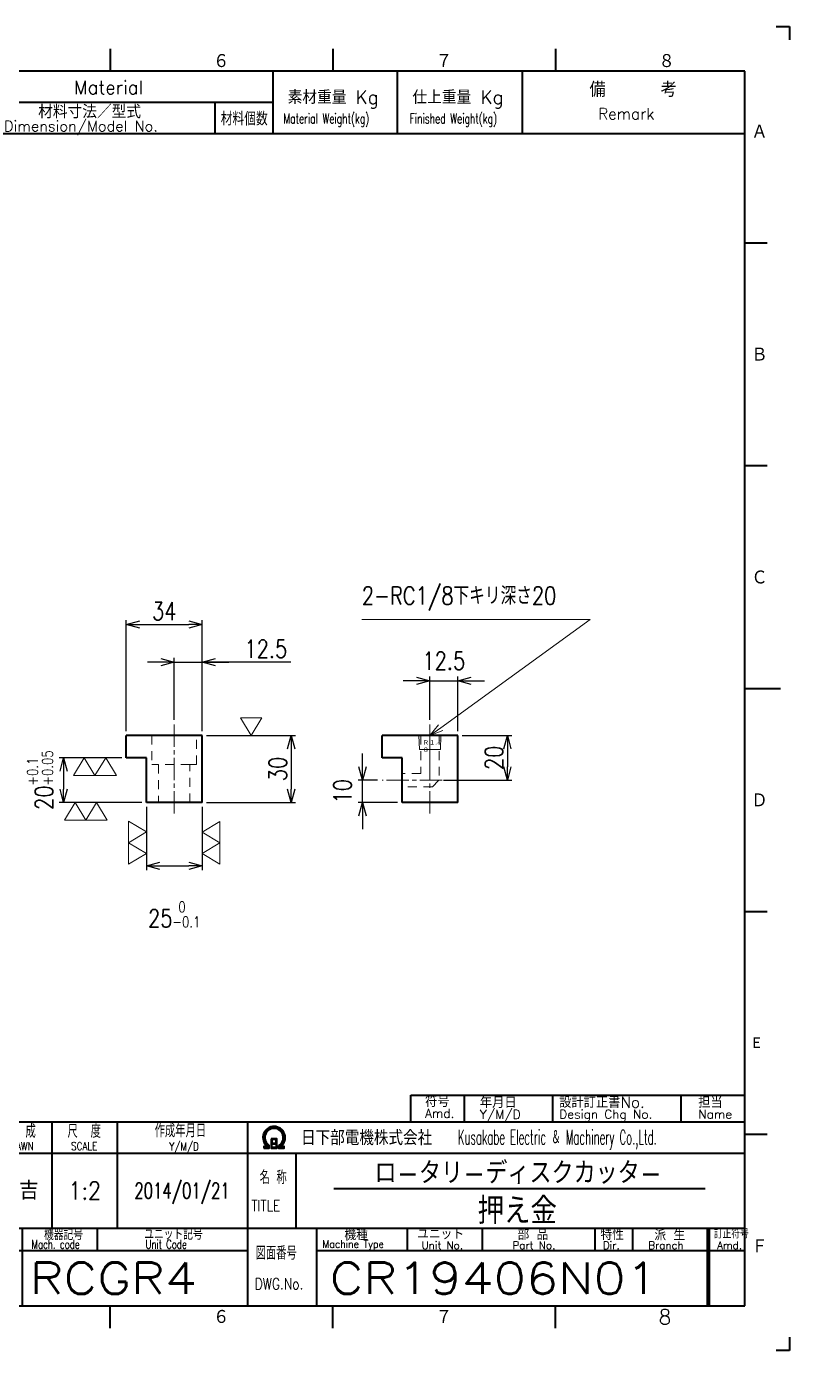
# Model space of a CAD drawing. Header units: millimetres. Extents: x 0 to 840, y 0 to 594.
# Drawn here: x 497 to 840, y 0 to 594 of the extents above; entities that cross this region are included whole.
import ezdxf
from ezdxf.enums import TextEntityAlignment as Align

# ---------------------------------------------------------------- set-up
doc = ezdxf.new("R2010")
doc.units = ezdxf.units.MM
doc.header["$LTSCALE"] = 2
doc.linetypes.add('GEN7A', pattern=[7.5, 5, -0.75, 1, -0.75])
doc.linetypes.add('HIDDEN2', pattern=[3.5, 2, -1.5])
doc.layers.get('0').update_dxf_attribs({"lineweight": 20})
doc.layers.get('DEFPOINTS').update_dxf_attribs({"color": 253})
for name, color, linetype, lineweight in [('2', 5, 'Continuous', 40), ('3A', 6, 'HIDDEN2', 20), ('4', 3, 'Continuous', 13), ('5', 3, 'Continuous', 13), ('7A', 4, 'GEN7A', 13), ('8', 1, 'Continuous', 13), ('WAKU', 7, 'Continuous', 40)]:
    doc.layers.add(name, color=color, linetype=linetype, lineweight=lineweight)
doc.layers.add('RAHM2', color=1, linetype='Continuous')
doc.styles.add('DIMENSION', font='romans.shx', dxfattribs={"width": 0.8, "bigfont": 'extfont2.shx'})
doc.styles.add('EXCADSTD', font='monotxt', dxfattribs={"bigfont": 'bigfont'})
doc.styles.get("Standard").update_dxf_attribs({"font": 'romans.shx', "width": 0.8, "bigfont": 'extfont2.shx'})
doc.dimstyles.new('GEN-ISO$0', dxfattribs={"dimtxt": 4, "dimasz": 3, "dimexe": 1, "dimexo": 1, "dimgap": 1, "dimtad": 3, "dimrnd": 0.01, "dimdsep": 46, "dimtxsty": 'Standard', "dimblk": 'OPEN30', "dimcen": 0, "dimclrt": 7, "dimazin": 2, "dimtp": 0.1, "dimtm": 0.1, "dimtfac": 0.6, "dimtmove": 2, "dimatfit": 3, "dimldrblk": 'OPEN30', "dimfxl": 1, "dimarcsym": 0})

# ---------------------------------------------------------------- blocks, each defined once
blk = doc.blocks.new('A3部品図')
at = {"layer": 'WAKU', "color": 5, "linetype": 'Continuous'}
for p, q in [((417, 297), (420, 297)), ((420, 297), (420, 294)), ((267.5, 292), (267.5, 287)), ((317.5, 292), (317.5, 287)), ((367.5, 292), (367.5, 287)), ((410, 287), (25, 287)), ((410, 10), (410, 287)), ((410, 248.5), (415, 248.5)), ((410, 198.5), (415, 198.5)), ((410, 148.5), (418, 148.5)), ((410, 98.5), (415, 98.5)), ((410, 48.5), (415, 48.5)), ((25, 10), (410, 10)), ((267.5, 5), (267.5, 10)), ((317.5, 5), (317.5, 10)), ((367.5, 5), (367.5, 10)), ((420, 3), (420, 0)), ((420, 0), (417, 0))]:
    blk.add_line(p, q, dxfattribs=at)
at = {"layer": 'WAKU', "color": 7, "linetype": 'Continuous'}
for p, q in [((304, 287), (304, 273)), ((332, 273), (332, 287)), ((360, 287), (360, 273)), ((200, 280), (304, 280)), ((291, 280), (291, 273)), ((200, 273), (410, 273)), ((410, 51.26), (410, 78.46))]:
    blk.add_line(p, q, dxfattribs=at)
at = {"layer": 'WAKU', "color": 5, "linetype": 'Continuous'}
for s, height, p in [('６', 3.31, (290.6, 287.58)), ('７', 3.31, (340.6, 287.58)), ('８', 3.31, (390.6, 287.58)), ('Ａ', 3.31, (411.44, 271.74)), ('Ｂ', 3.31, (411.44, 221.74)), ('Ｃ', 3.31, (411.44, 171.74)), ('Ｄ', 3.31, (411.44, 121.74)), ('Ｅ', 2.65, (411.15, 67.64)), ('Ｆ', 3.31, (411.44, 21.74)), ('６', 3.31, (290.6, 5.87)), ('７', 3.31, (340.6, 5.87)), ('8', 3.31, (390.6, 5.87))]:
    blk.add_text(s, height=height, dxfattribs=at).set_placement(p)
at = {"layer": 'WAKU', "color": 7, "linetype": 'Continuous'}
for s, height, p in [('Material', 3, (259.34, 281.82)), ('素材重量 Kg', 3, (307.35, 279.63)), ('仕上重量 Kg', 3, (335.35, 279.63)), ('備     考', 3.311, (375.08, 281.21)), ('材料寸法／型式', 3, (251.33, 276.39)), ('Dimension/Model No.', 2.4, (243.65, 273.45)), ('Remark', 2.5, (377.03, 276.16))]:
    blk.add_text(s, height=height, dxfattribs=at).set_placement(p)
for s, height, width, p in [('材料個数', 3, 0.8, (292.32, 274.79)), ('Material Weight(kg)', 2.2, 0.68, (306.37, 275.25)), ('Finished Weight(kg)', 2.2, 0.68, (334.74, 275.25))]:
    blk.add_text(s, height=height, dxfattribs=dict(at, width=width)).set_placement(p)
blk = doc.blocks.new('A3表題欄')
at = {"layer": 'RAHM2', "color": 5, "linetype": 'Continuous'}
for p, q in [((-306, 256), (-306, 277)), ((-385, 256), (-345.5, 256)), ((-345.5, 256), (-306, 256))]:
    blk.add_line(p, q, dxfattribs=at)
at = {"layer": 'RAHM2', "color": 7, "linetype": 'Continuous'}
for p, q in [((-385, 270), (-345.5, 270)), ((-345.5, 270), (-306, 270))]:
    blk.add_line(p, q, dxfattribs=at)
at = {"layer": 'WAKU', "linetype": 'Continuous'}
for p, q in [((-365, 277), (-365, 256)), ((-345.5, 277), (-345.5, 256)), ((-345, 277), (-345, 256)), ((-326, 277), (-326, 256)), ((-325.5, 277), (-325.5, 256))]:
    blk.add_line(p, q, dxfattribs=at)
at = {"layer": 'WAKU'}
for p, q in [((-75, 47.26), (0, 47.26)), ((-75, 41.26), (-75, 47.26)), ((-63, 47.26), (-63, 41.26)), ((-43.2, 47.26), (-43.2, 41.26)), ((-14.4, 47.26), (-14.4, 41.26)), ((-214.07, 41.26), (-214.07, 17.42)), ((-199.45, 41.26), (-199.45, 0)), ((-184.82, 41.26), (-184.82, 17.42)), ((-170.2, 41.26), (-170.2, 17.42)), ((-155.57, 41.26), (-155.57, 17.42)), ((-140.95, 41.26), (-140.95, 17.42)), ((-111.7, 41.26), (-111.7, 0)), ((-257.95, 36.26), (-214.07, 36.26)), ((-214.07, 34.26), (0, 34.26)), ((-140.95, 34.26), (-140.95, 17.42)), ((-111.7, 34.26), (-111.7, 34.26)), ((-100.83, 34.26), (-100.83, 17.42)), ((-257.95, 29.34), (-214.07, 29.34)), ((-257.95, 24.34), (-214.07, 24.34)), ((-92.27, 26.35), (-8.97, 26.35)), ((-257.95, 17.42), (0, 17.42)), ((-252.23, 17.42), (-252.23, 0)), ((-234.41, 17.42), (-234.41, 0)), ((-228.7, 17.42), (-228.7, 0)), ((-162.27, 17.42), (-162.27, 0)), ((-145.41, 17.42), (-145.41, 12.42)), ((-96.17, 17.42), (-96.17, 0)), ((-75.85, 17.42), (-75.85, 12.42)), ((-59, 17.42), (-59, 12.42)), ((-33.71, 17.42), (-33.71, 12.42)), ((-25.28, 17.42), (-25.28, 12.42)), ((-199.45, 12.42), (-111.7, 12.42)), ((-96.17, 12.42), (0, 12.42))]:
    blk.add_line(p, q, dxfattribs=at)
at = {"layer": 'WAKU', "color": 7, "linetype": 'Continuous'}
for p, q in [((-8.43, 0), (-8.43, 17.42)), ((-7.93, 0), (-7.93, 17.42))]:
    blk.add_line(p, q, dxfattribs=at)
at = {"layer": 'WAKU', "color": 5}
blk.add_lwpolyline([(0, 41.26), (-257.95, 41.26), (-257.95, 0)], dxfattribs=at)
at = {"layer": 'WAKU'}
for points in [[(-107.98, 35.4), (-106.78, 35.4), (-106.78, 36.01)], [(-107.98, 35.58), (-107.03, 35.58), (-107.03, 35.91)], [(-107.28, 35.82), (-107.28, 35.75), (-107.98, 35.75), (-107.98, 35.4)], [(-106.38, 37.51), (-106.38, 35.4), (-105.08, 35.4), (-105.08, 37.51), (-106.38, 37.51)], [(-106.23, 37.36), (-106.23, 36.53), (-105.23, 36.53), (-105.23, 37.36), (-106.23, 37.36)], [(-105.23, 36.38), (-105.23, 35.55), (-106.23, 35.55), (-106.23, 36.38), (-105.23, 36.38)], [(-104.68, 35.98), (-104.68, 35.4), (-103.42, 35.4), (-103.42, 35.75), (-104.15, 35.75), (-104.15, 35.8)], [(-104.43, 35.87), (-104.43, 35.58), (-103.42, 35.58)]]:
    blk.add_lwpolyline(points, dxfattribs=at)
for radius, start, end in [(2.5, 308.2706, 230.8952), (2.28, 303.9949, 234.4013), (2.06, 299.8294, 238.4756)]:
    blk.add_arc((-105.7, 37.76), radius, start, end, dxfattribs=at)
at = {"layer": 'RAHM2', "color": 7, "linetype": 'Continuous', "width": 0.8}
for s, height, p in [('ユニットNo.', 2.5, (-381.71, 273.92)), ('コードNo.', 2.5, (-360.48, 273.81)), ('総製作個数', 2.5, (-340.84, 273.72)), ('在庫棚入庫', 2.5, (-320.92, 273.82)), ('Unit No.', 2.5, (-381.71, 270.64)), ("Stock Q'ty", 2.2, (-324.2, 271.06)), ('Part No.', 2.5, (-360.48, 270.53)), ("T. Q'ty", 2.2, (-340.84, 270.96))]:
    blk.add_text(s, height=height, dxfattribs=at).set_placement(p)
at = {"layer": 'WAKU'}
for s, height, p in [('符号', 2.5, (-71.83, 44.63)), ('年月日', 2.5, (-59.51, 44.4)), ('設計訂正書No.', 2.5, (-41.71, 44.44)), ('担当', 2.5, (-10.5, 44.44)), ('Amd.', 2, (-71.83, 42.2)), ('Y/M/D', 2, (-59.51, 41.97)), ('Design Chg No.', 2, (-41.71, 42.01)), ('Name', 2, (-10.5, 42.01)), ('旧図面番号', 2.5, (-257.15, 25.71)), ('標', 2, (-257.56, 14.43)), ('工', 2, (-233.85, 14.24)), ('機種', 2.4, (-89.92, 14.76)), ('ユニット', 2.4, (-73.61, 14.96)), ('部 品', 2.4, (-51.07, 14.79)), ('特性', 2.4, (-32.45, 14.78)), ('派 生', 2.4, (-20.35, 14.72)), ('準', 2, (-257.56, 11.11)), ('事', 2, (-233.85, 9.93)), ('Unit No.', 1.7, (-72.61, 12.76)), ('Part No.', 1.7, (-52.19, 12.76)), ('Dir.', 1.7, (-31.91, 12.76)), ('Branch', 1.7, (-21.72, 12.76)), ('化', 2, (-257.56, 7.95)), ('発', 2, (-257.56, 4.47)), ('番', 2, (-233.85, 5.76)), ('行', 2, (-257.56, 1.24)), ('号', 2, (-233.85, 1.24))]:
    blk.add_text(s, height=height, dxfattribs=at).set_placement(p)
for s, height, p in [('共 通 番 号', 2.5, (-247.55, 39.14)), ('Cross ref No.', 2, (-224.77, 39.04))]:
    blk.add_text(s, height=height, dxfattribs=at).set_placement(p, align=Align.MIDDLE)
for s, height, width, p in [('承 認', 3, 0.7, (-206.82, 39.35)), ('照  査', 3, 0.7, (-192.2, 39.35)), ('設  計', 3, 0.7, (-177.57, 39.35)), ('作  成', 3, 0.7, (-162.95, 39.35)), ('尺  度', 3, 0.7, (-148.33, 39.35)), ('APPROVED', 1.8, 0.8, (-206.82, 35.85)), ('CHECKED', 1.8, 0.8, (-192.2, 35.85)), ('DESIGNED', 1.8, 0.8, (-177.57, 35.85)), ('DRAWN', 1.8, 0.8, (-162.95, 35.85)), ('SCALE', 1.8, 0.8, (-148.33, 35.85)), ('DWG.No.', 2.5, 0.8, (-104.59, 4.96))]:
    blk.add_text(s, height=height, dxfattribs=dict(at, width=width)).set_placement(p, align=Align.MIDDLE)
for s, height, width, p in [('作成年月日', 3, 0.7, (-132.51, 37.82)), ('Kusakabe Electric ＆ Machinery Co.,Ltd.', 3.3108, 0.5, (-64.44, 36.19)), ('Y/M/D', 1.8, 0.8, (-129.21, 34.87)), ('名 称', 3, 0.7, (-108.94, 27.33)), ('Previous Dwg. No,', 2, 0.97, (-241.46, 25.8)), ('TITLE', 2.5, 0.8, (-110.82, 21.25)), ('標準図番号', 3, 0.7, (-197.74, 13.44)), ('Std. No.', 2.5, 0.7, (-182.77, 13.44)), ('機器記号', 2.5, 0.7, (-157.35, 14.77)), ('ユニット記号', 2.5, 0.7, (-134.86, 14.85)), ('Unit Code', 2, 0.7, (-134.55, 12.83)), ('Mach. code', 2, 0.7, (-160.14, 12.83)), ('図面番号', 3, 0.7, (-109.85, 10.37)), ('Machine Type', 1.7, 0.9, (-94.85, 13.05))]:
    blk.add_text(s, height=height, dxfattribs=dict(at, width=width)).set_placement(p)
at = {"layer": 'WAKU', "width": 0.844147}
blk.add_text('日下部電機株式会社', height=3.311, dxfattribs=at).set_placement((-99.65, 36.06), (-70.21, 36.06), align=Align.FIT)
at = {"layer": 'WAKU', "color": 7, "linetype": 'Continuous', "width": 0.7}
blk.add_text('訂正符号', height=2, dxfattribs=at).set_placement((-6.99, 15.16))
at = {"layer": 'WAKU'}
for s, p in [('Standard', (-252.93, 1.05)), ('Job No.', (-229.5, 1.05))]:
    blk.add_text(s, height=2, rotation=90, dxfattribs=at).set_placement(p)
at = {"layer": 'WAKU', "color": 7, "linetype": 'Continuous'}
blk.add_text('Amd.', height=1.7, dxfattribs=at).set_placement((-6.26, 12.76))
at = {"layer": 'WAKU', "linetype": 'Continuous', "width": 0.7}
for tag, p in [('GEN-TITLE-UN', (-375, 264.01)), ('GEN-TITLE-PT', (-355.25, 264)), ('GEN-TITLE-QT', (-335.51, 264)), ('GEN-TITLE-STO', (-315.57, 264))]:
    blk.add_attdef(tag, text='', height=6, dxfattribs=at).set_placement(p, align=Align.MIDDLE)
at = {"layer": 'WAKU'}
for tag, height, width, p in [('GEN-TITLE-CRO', 4, 0.8, (-236.01, 32.8)), ('HEADER1', 5, 0.9, (-50.88, 30.15)), ('GEN-TITLE-SCA', 4, 0.85, (-148.21, 25.85)), ('HEADER2', 6, 0.9, (-51.11, 21.68)), ('GEN-TITLE-PRE', 4, 0.8, (-236.01, 20.88))]:
    blk.add_attdef(tag, text='', height=height, dxfattribs=dict(at, width=width)).set_placement(p, align=Align.MIDDLE)
for tag, p in [('GEN-TITLE-APP｛3.4｝', (-206.8, 26.09)), ('GEN-TITLE-CHE｛3.4｝', (-192.17, 26.09)), ('GEN-TITLE-DES｛3.4｝', (-177.55, 26.09)), ('GEN-TITLE-DRA｛3.4｝', (-162.93, 26.09))]:
    blk.add_attdef(tag, text='', height=4, dxfattribs=at).set_placement(p, align=Align.MIDDLE)
at = {"layer": 'WAKU', "width": 0.7}
blk.add_attdef('GEN-TITLE-DAT', text='', height=3.5, dxfattribs=at).set_placement((-126.36, 24.1), align=Align.CENTER)
blk.add_attdef('GEN-TITLE-DAT1{4.4}', text='', height=3.5, dxfattribs=at).set_placement((-243.52, 8.71), align=Align.MIDDLE_CENTER)
at = {"layer": 'WAKU', "color": 5}
blk.add_attdef('HEADER6', text='', height=5.8, dxfattribs=at).set_placement((-214.07, 2.7), align=Align.BOTTOM_CENTER)
at = {"layer": 'WAKU', "style": 'DIMENSION', "width": 1.2}
blk.add_attdef('HEADER13', text='', height=7.02, dxfattribs=at).set_placement((-196.44, 6.21), align=Align.MIDDLE_LEFT)
at = {"layer": 'WAKU', "color": 5, "style": 'DIMENSION', "width": 1.2}
for tag, p in [('HEADER12', (-160.55, 6.21)), ('GEN-TITLE-DWG', (-93.21, 6.21))]:
    blk.add_attdef(tag, text='', height=7.02, dxfattribs=at).set_placement(p, align=Align.MIDDLE_LEFT)
at = {"layer": 'WAKU', "color": 5, "style": 'DIMENSION'}
blk.add_attdef('GEN-TITLE-Amd', text='', height=7.02, dxfattribs=at).set_placement((-3.96, 6.21), align=Align.MIDDLE)
blk = doc.blocks.new('_Open30')
at = {"color": 0, "linetype": 'ByBlock', "lineweight": -2}
for p, q in [((-1, 0.268), (0, 0)), ((0, 0), (-1, -0.268)), ((0, 0), (-1, 0))]:
    blk.add_line(p, q, dxfattribs=at)
blk = doc.blocks.new('*D15')
at = {"layer": '5', "color": 0, "lineweight": -2, "transparency": 16777216}
for p, q in [((542.25, 277.9), (542.25, 327.73)), ((576.25, 277.9), (576.25, 327.73)), ((548.25, 325.73), (570.25, 325.73))]:
    blk.add_line(p, q, dxfattribs=at)
at = {"layer": 'DEFPOINTS', "color": 0, "transparency": 16777216}
for p in [(576.25, 325.73), (542.25, 275.9), (576.25, 275.9)]:
    blk.add_point(p, dxfattribs=at)
at = {"layer": '5', "color": 0, "lineweight": -2, "transparency": 16777216, "xscale": 6, "yscale": 6, "zscale": 6, "rotation": 180}
blk.add_blockref('_Open30', (542.25, 325.73), dxfattribs=at)
at = {"layer": '5', "color": 0, "lineweight": -2, "transparency": 16777216, "xscale": 6, "yscale": 6, "zscale": 6}
blk.add_blockref('_Open30', (576.25, 325.73), dxfattribs=at)
at = {"layer": '5', "color": 7, "transparency": 16777216, "insert": (559.25, 331.73), "char_height": 8, "attachment_point": 5}
blk.add_mtext('34', dxfattribs=at)
blk = doc.blocks.new('*D16')
at = {"layer": '5', "color": 0, "lineweight": -2, "transparency": 16777216}
for p, q in [((551.25, 243.9), (551.25, 215.47)), ((576.25, 243.9), (576.25, 215.47)), ((557.25, 217.47), (570.25, 217.47))]:
    blk.add_line(p, q, dxfattribs=at)
at = {"layer": 'DEFPOINTS', "color": 0, "transparency": 16777216}
for p in [(551.25, 245.9), (576.25, 245.9), (576.25, 217.47)]:
    blk.add_point(p, dxfattribs=at)
at = {"layer": '5', "color": 0, "lineweight": -2, "transparency": 16777216, "xscale": 6, "yscale": 6, "zscale": 6, "rotation": 180}
blk.add_blockref('_Open30', (551.25, 217.47), dxfattribs=at)
at = {"layer": '5', "color": 0, "lineweight": -2, "transparency": 16777216, "xscale": 6, "yscale": 6, "zscale": 6}
blk.add_blockref('_Open30', (576.25, 217.47), dxfattribs=at)
at = {"layer": '5', "color": 7, "transparency": 16777216, "insert": (563.75, 195.67), "char_height": 8, "attachment_point": 5}
blk.add_mtext('25{\\H4.800000;\\S 0^ -0.1;}', dxfattribs=at)
blk = doc.blocks.new('*D9')
at = {"layer": '5', "color": 0, "lineweight": -2, "transparency": 16777216}
for p, q in [((578.25, 275.9), (618.25, 275.9)), ((616.25, 269.9), (616.25, 251.9)), ((578.25, 245.9), (618.25, 245.9))]:
    blk.add_line(p, q, dxfattribs=at)
at = {"layer": 'DEFPOINTS', "color": 0, "transparency": 16777216}
for p in [(576.25, 275.9), (576.25, 245.9), (616.25, 245.9)]:
    blk.add_point(p, dxfattribs=at)
at = {"layer": '5', "color": 0, "lineweight": -2, "transparency": 16777216, "xscale": 6, "yscale": 6, "zscale": 6}
for p, rotation in [((616.25, 275.9), 90), ((616.25, 245.9), 270)]:
    blk.add_blockref('_Open30', p, dxfattribs=dict(at, rotation=rotation))
at = {"layer": '5', "color": 7, "transparency": 16777216, "insert": (610.25, 260.9), "char_height": 8, "attachment_point": 5, "rotation": 90}
blk.add_mtext('30', dxfattribs=at)
blk = doc.blocks.new('*D17')
at = {"layer": '5', "color": 0, "lineweight": -2, "transparency": 16777216}
for p, q in [((540.25, 265.9), (512.11, 265.9)), ((514.11, 259.9), (514.11, 251.9)), ((549.25, 245.9), (512.11, 245.9))]:
    blk.add_line(p, q, dxfattribs=at)
at = {"layer": 'DEFPOINTS', "color": 0, "transparency": 16777216}
for p in [(542.25, 265.9), (514.11, 245.9), (551.25, 245.9)]:
    blk.add_point(p, dxfattribs=at)
at = {"layer": '5', "color": 0, "lineweight": -2, "transparency": 16777216, "xscale": 6, "yscale": 6, "zscale": 6}
for p, rotation in [((514.11, 265.9), 90), ((514.11, 245.9), 270)]:
    blk.add_blockref('_Open30', p, dxfattribs=dict(at, rotation=rotation))
at = {"layer": '5', "color": 7, "transparency": 16777216, "insert": (503.51, 255.9), "char_height": 8, "attachment_point": 5, "rotation": 90}
blk.add_mtext('20{\\H4.800000;\\S+0.1^ +0.05;}', dxfattribs=at)
blk = doc.blocks.new('*D18')
at = {"layer": '5', "color": 0, "lineweight": -2, "transparency": 16777216}
for p, q in [((563.76, 282.9), (563.76, 310.8)), ((576.25, 277.9), (576.25, 310.8)), ((557.76, 308.8), (551.76, 308.8)), ((563.76, 308.8), (576.25, 308.8)), ((563.76, 308.8), (576.25, 308.8)), ((616.18, 308.8), (576.25, 308.8)), ((582.25, 308.8), (588.25, 308.8))]:
    blk.add_line(p, q, dxfattribs=at)
at = {"layer": 'DEFPOINTS', "color": 0, "transparency": 16777216}
for p in [(576.25, 308.8), (563.76, 280.9), (576.25, 275.9)]:
    blk.add_point(p, dxfattribs=at)
at = {"layer": '5', "color": 0, "lineweight": -2, "transparency": 16777216, "xscale": 6, "yscale": 6, "zscale": 6}
blk.add_blockref('_Open30', (563.76, 308.8), dxfattribs=at)
at = {"layer": '5', "color": 0, "lineweight": -2, "transparency": 16777216, "xscale": 6, "yscale": 6, "zscale": 6, "rotation": 180}
blk.add_blockref('_Open30', (576.25, 308.8), dxfattribs=at)
at = {"layer": '5', "color": 7, "transparency": 16777216, "insert": (604.89, 314.8), "char_height": 8, "attachment_point": 5}
blk.add_mtext('12.5', dxfattribs=at)
blk = doc.blocks.new('*S7')
at = {"layer": '5'}
for p, q in [((667.91, 343.18), (770.38, 343.18)), ((770.38, 343.18), (703.31, 294.62))]:
    blk.add_line(p, q, dxfattribs=at)
at = {"layer": '5', "linetype": 'Continuous'}
for p, q in [((702.37, 295.92), (698.45, 291.1)), ((703.31, 294.62), (698.45, 291.1)), ((698.45, 291.1), (704.26, 293.32))]:
    blk.add_line(p, q, dxfattribs=at)
at = {"layer": '5', "color": 7, "insert": (667.91, 347.18), "char_height": 8, "attachment_point": 7}
blk.add_mtext('2-RC1/8下キリ深さ20', dxfattribs=at)
blk = doc.blocks.new('k yi')
at = {"layer": '8'}
for p, q in [((-2.4, 4), (7.2, 4)), ((-2.4, 4), (0, 0)), ((2.4, 4), (0, 0)), ((4.8, 0), (2.4, 4)), ((7.2, 4), (4.8, 0))]:
    blk.add_line(p, q, dxfattribs=at)
blk = doc.blocks.new('*D21')
at = {"layer": '5', "color": 0, "lineweight": -2, "transparency": 16777216}
for p, q in [((648.3, 261.9), (648.3, 267.9)), ((655.04, 255.9), (646.3, 255.9)), ((648.3, 245.9), (648.3, 255.9)), ((664.04, 245.9), (646.3, 245.9)), ((648.3, 239.9), (648.3, 233.9))]:
    blk.add_line(p, q, dxfattribs=at)
at = {"layer": 'DEFPOINTS', "color": 0, "transparency": 16777216}
for p in [(648.3, 255.9), (657.04, 255.9), (666.04, 245.9)]:
    blk.add_point(p, dxfattribs=at)
at = {"layer": '5', "color": 0, "lineweight": -2, "transparency": 16777216, "xscale": 6, "yscale": 6, "zscale": 6}
for p, rotation in [((648.3, 255.9), 270), ((648.3, 245.9), 90)]:
    blk.add_blockref('_Open30', p, dxfattribs=dict(at, rotation=rotation))
at = {"layer": '5', "color": 7, "transparency": 16777216, "insert": (639.3, 250.9), "char_height": 8, "attachment_point": 5, "rotation": 90}
blk.add_mtext('10', dxfattribs=at)
blk = doc.blocks.new('*D22')
at = {"layer": '5', "color": 0, "lineweight": -2, "transparency": 16777216}
for p, q in [((672.54, 300.44), (666.54, 300.44)), ((678.54, 282.9), (678.54, 302.44)), ((678.54, 300.44), (691.04, 300.44)), ((691.04, 277.9), (691.04, 302.44)), ((697.04, 300.44), (703.04, 300.44))]:
    blk.add_line(p, q, dxfattribs=at)
at = {"layer": 'DEFPOINTS', "color": 0, "transparency": 16777216}
for p in [(691.04, 300.44), (678.54, 280.9), (691.04, 275.9)]:
    blk.add_point(p, dxfattribs=at)
at = {"layer": '5', "color": 0, "lineweight": -2, "transparency": 16777216, "xscale": 6, "yscale": 6, "zscale": 6}
blk.add_blockref('_Open30', (678.54, 300.44), dxfattribs=at)
at = {"layer": '5', "color": 0, "lineweight": -2, "transparency": 16777216, "xscale": 6, "yscale": 6, "zscale": 6, "rotation": 180}
blk.add_blockref('_Open30', (691.04, 300.44), dxfattribs=at)
at = {"layer": '5', "color": 7, "transparency": 16777216, "insert": (684.79, 309.44), "char_height": 8, "attachment_point": 5}
blk.add_mtext('12.5', dxfattribs=at)
blk = doc.blocks.new('*D23')
at = {"layer": '5', "color": 0, "lineweight": -2, "transparency": 16777216}
for p, q in [((693.04, 275.9), (715.31, 275.9)), ((713.31, 269.9), (713.31, 261.9)), ((684.64, 255.9), (715.31, 255.9))]:
    blk.add_line(p, q, dxfattribs=at)
at = {"layer": 'DEFPOINTS', "color": 0, "transparency": 16777216}
for p in [(691.04, 275.9), (682.64, 255.9), (713.31, 255.9)]:
    blk.add_point(p, dxfattribs=at)
at = {"layer": '5', "color": 0, "lineweight": -2, "transparency": 16777216, "xscale": 6, "yscale": 6, "zscale": 6}
for p, rotation in [((713.31, 275.9), 90), ((713.31, 255.9), 270)]:
    blk.add_blockref('_Open30', p, dxfattribs=dict(at, rotation=rotation))
at = {"layer": '5', "color": 7, "transparency": 16777216, "insert": (707.31, 265.9), "char_height": 8, "attachment_point": 5, "rotation": 90}
blk.add_mtext('20', dxfattribs=at)
blk = doc.blocks.new('ye')
at = {"layer": '8'}
for p, q in [((0, 0), (-2.4, 4)), ((2.4, 4), (-2.4, 4)), ((2.4, 4), (0, 0))]:
    blk.add_line(p, q, dxfattribs=at)

msp = doc.modelspace()

# ---------------------------------------------------------------- linework, layer by layer
at = {"layer": '2'}
for p, q in [((576.252, 275.896), (542.252, 275.896)), ((542.252, 265.896), (542.252, 275.896)), ((576.252, 245.896), (576.252, 275.896)), ((691.04, 275.896), (657.04, 275.896)), ((657.04, 265.896), (657.04, 275.896)), ((691.04, 245.896), (691.04, 275.896)), ((551.252, 265.896), (542.252, 265.896)), ((551.252, 245.896), (551.252, 265.896)), ((666.04, 265.896), (657.04, 265.896)), ((666.039, 245.896), (666.04, 265.896)), ((576.252, 245.896), (551.252, 245.896)), ((691.04, 245.896), (666.039, 245.896))]:
    msp.add_line(p, q, dxfattribs=at)
at = {"layer": '3A'}
for p, q in [((553.757, 275.896), (553.757, 262.896)), ((573.757, 262.896), (573.757, 275.896)), ((674.444, 275.896), (674.444, 258.896)), ((682.644, 275.896), (682.644, 255.896)), ((553.757, 262.896), (556.757, 262.896)), ((570.757, 262.896), (556.757, 262.896)), ((556.757, 262.896), (556.757, 245.896)), ((570.757, 245.896), (570.757, 262.896)), ((570.757, 262.896), (573.757, 262.896)), ((674.444, 258.896), (666.04, 258.896)), ((679.644, 252.896), (682.644, 255.896)), ((679.644, 252.896), (666.039, 252.896))]:
    msp.add_line(p, q, dxfattribs=at)
at = {"layer": '4'}
for p, q in [((673.861, 269.696), (673.644, 275.896)), ((683.228, 269.696), (683.444, 275.896)), ((683.228, 269.696), (673.861, 269.696))]:
    msp.add_line(p, q, dxfattribs=at)
at = {"layer": '7A'}
for p, q in [((563.757, 280.901), (563.757, 240.287)), ((678.544, 280.901), (678.544, 240.287)), ((678.544, 278.896), (678.544, 257.896)), ((684.054, 255.896), (657.04, 255.896))]:
    msp.add_line(p, q, dxfattribs=at)

# ---------------------------------------------------------------- block references
at = {"layer": '2', "lineweight": 0, "xscale": 2, "yscale": 2, "zscale": 2}
msp.add_blockref('A3部品図', (0, 0), dxfattribs=at)
msp.add_blockref('A3表題欄', (820, 20), dxfattribs=at).add_auto_attribs({'GEN-TITLE-DWG': 'CR19406N01', 'GEN-TITLE-UN': '19', 'GEN-TITLE-PT': '406', 'HEADER1': 'ロ-タリ-ディスクカッタ-', 'HEADER2': '押え金', 'GEN-TITLE-DAT': '2014/01/21', 'GEN-TITLE-SCA': '1:2', 'HEADER6': '2655', 'HEADER12': 'RCGR4', 'GEN-TITLE-QT': '2', 'GEN-TITLE-DES｛3.4｝': '神吉', 'GEN-TITLE-DRA｛3.4｝': '神吉', 'GEN-TITLE-STO': '0'})
at = {"layer": '2', "xscale": 2, "yscale": 2, "zscale": 2}
msp.add_blockref('ye', (598.252, 275.896), dxfattribs=at)
for p, rotation in [((532.987, 265.896), 180), ((528.905, 245.896), 180), ((551.252, 223.033), 90), ((576.252, 232.571), 270)]:
    msp.add_blockref('k yi', p, dxfattribs=dict(at, rotation=rotation))
at = {"layer": '5'}
msp.add_blockref('*S7', (-19.908, -15.206), dxfattribs=at)

# ---------------------------------------------------------------- texts
at = {"layer": '4', "insert": (675.344, 273.622), "char_height": 2, "width": 9.08065, "attachment_point": 1, "style": 'EXCADSTD'}
msp.add_mtext('{Ｒ１／８}', dxfattribs=at)

# ---------------------------------------------------------------- dimensions: what is measured, and where the dimension line sits
at = {"layer": '5'}
for base, p1, p2, override, picture, middle in [((576.252, 325.734), (542.252, 275.896), (576.252, 275.896), {"dimscale": 2, "dimadec": 2, "dimtm": 0.1}, '*D15', (559.252, 331.734)), ((691.04, 300.444), (678.544, 280.901), (691.04, 275.896), {"dimscale": 2, "dimadec": 2, "dimtm": 0.1}, '*D22', (684.792, 309.444)), ((576.252, 217.469), (551.252, 245.896), (576.252, 245.896), {"dimscale": 2, "dimgap": 1, "dimadec": 2, "dimtol": 1, "dimlim": 0, "dimtp": 0, "dimtm": 0.1}, '*D16', (563.752, 195.669))]:
    dim = msp.add_linear_dim(base=base, p1=p1, p2=p2, dimstyle='GEN-ISO$0', override=override, dxfattribs=at)
    dim.commit()
    dim.dimension.update_dxf_attribs({"geometry": picture, "text_midpoint": middle})
dim = msp.add_linear_dim(base=(576.252, 308.8028), p1=(563.7569, 280.9014), p2=(576.252, 275.8962), dimstyle='GEN-ISO$0', override={"dimscale": 2, "dimtm": 0.1, "dimtmove": 1}, dxfattribs=at)
dim.commit()
dim.dimension.update_dxf_attribs({"geometry": '*D18', "text_midpoint": (604.8874, 301.6784), "dimtype": 160})
for base, p1, p2, override, picture, middle in [((514.114, 245.896), (542.252, 265.896), (551.252, 245.896), {"dimscale": 2, "dimgap": 1, "dimadec": 2, "dimtol": 1, "dimlim": 0, "dimtm": -0.05}, '*D17', (503.514, 255.896)), ((616.252, 245.896), (576.252, 275.896), (576.252, 245.896), {"dimscale": 2, "dimadec": 2, "dimtm": 0.1}, '*D9', (610.252, 260.896)), ((713.309, 255.896), (691.04, 275.896), (682.644, 255.896), {"dimscale": 2, "dimadec": 2, "dimtm": 0.1}, '*D23', (707.309, 265.896)), ((648.3, 255.896), (666.039, 245.896), (657.04, 255.896), {"dimscale": 2, "dimtm": 0.1}, '*D21', (639.3, 250.896))]:
    dim = msp.add_linear_dim(base=base, p1=p1, p2=p2, angle=90, dimstyle='GEN-ISO$0', override=override, dxfattribs=at)
    dim.commit()
    dim.dimension.update_dxf_attribs({"geometry": picture, "text_midpoint": middle})

doc.saveas('drawing.dxf')
